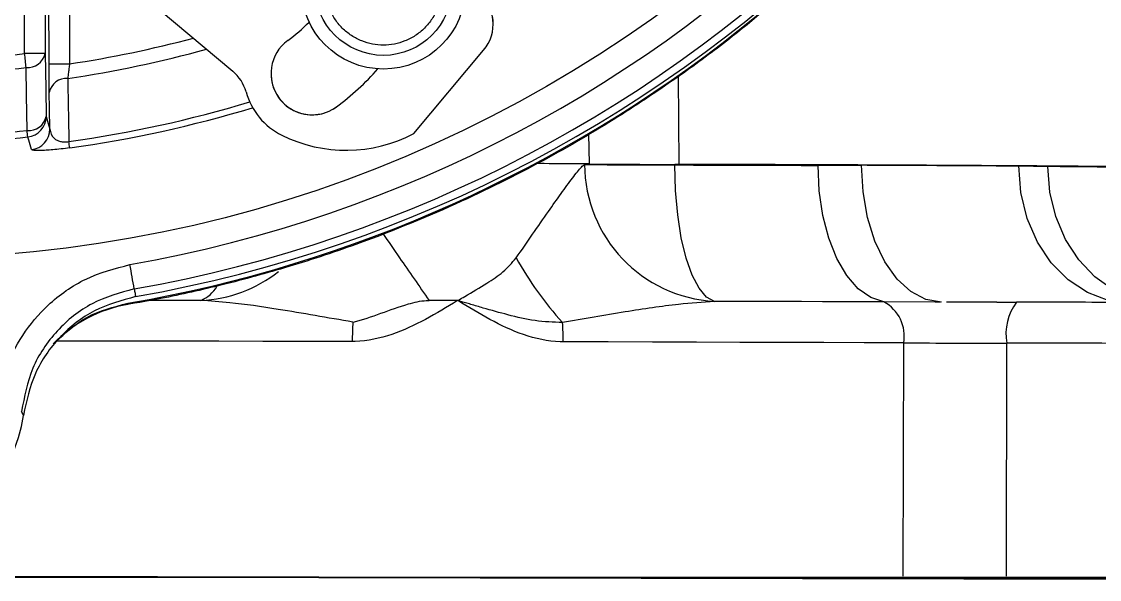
# Model space of a CAD drawing. Header units: millimetres. Extents: x 2451 to 4400, y 944 to 2322.
# Drawn here: x 3038.8 to 3117.5, y 1918.3 to 1959 of the extents above; entities that cross this region are included whole.
import ezdxf

# ---------------------------------------------------------------- set-up
doc = ezdxf.new("R2010")
doc.units = ezdxf.units.MM
doc.layers.add('粗实线', color=7, linetype='Continuous', lineweight=40)

msp = doc.modelspace()

# ---------------------------------------------------------------- linework, layer by layer
at = {"color": 7, "linetype": 'Continuous', "lineweight": 25}
for p, q in [((3039.073, 1956.65), (3039.015, 2001.866)), ((3040.512, 2001.863), (3040.57, 1956.648)), ((3040.855, 1955.906), (3040.796, 2001.807)), ((3042.293, 2001.804), (3042.352, 1955.903)), ((3045.467, 1962.745), (3054.269, 1955.36)), ((3073.271, 1958.814), (3073.271, 1958.814)), ((3067.469, 1950.811), (3072.569, 1956.889)), ((3086.778, 1954.978), (3086.825, 1948.565)), ((3080.302, 1948.599), (3080.245, 1950.793)), ((3079.943, 1948.56), (3079.943, 1948.599)), ((3086.529, 1948.525), (3086.529, 1948.564)), ((3096.987, 1948.49), (3100.16, 1948.516)), ((3111.643, 1948.458), (3113.745, 1948.406)), ((3046.609, 1938.436), (3046.609, 1938.357)), ((3105.995, 1938.531), (3101.792, 1938.536)), ((3105.522, 1938.547), (3105.916, 1938.545)), ((3103.202, 1918.549), (3103.234, 1935.549)), ((3110.734, 1918.531), (3110.766, 1935.531)), ((3160.751, 1918.437), (2985.751, 1918.437))]:
    msp.add_line(p, q, dxfattribs=at)
at = {"color": 7, "linetype": 'Continuous', "lineweight": 25, "flags": 128}
for points in [[(3040.57, 1956.648), (3040.611, 1954.079), (3040.644, 1952.061)], [(3039.253, 1951.035), (3039.214, 1953.604), (3039.184, 1955.623)], [(3040.913, 1951.139), (3040.889, 1952.64), (3040.87, 1953.819)], [(3040.644, 1952.061), (3040.795, 1951.544), (3040.913, 1951.139)], [(3039.573, 1949.648), (3039.42, 1950.164), (3039.299, 1950.569)], [(3100.16, 1948.516), (3098.581, 1948.523), (3096.962, 1948.529), (3095.304, 1948.535), (3093.611, 1948.541), (3091.884, 1948.547), (3090.127, 1948.553), (3088.341, 1948.558), (3086.529, 1948.564)], [(3089.423, 1938.577), (3088.843, 1938.889), (3088.294, 1939.536), (3087.792, 1940.497), (3087.356, 1941.738), (3087.001, 1943.216), (3086.74, 1944.879), (3086.581, 1946.669), (3086.529, 1948.525)], [(3086.529, 1948.525), (3087.894, 1948.521), (3089.244, 1948.517), (3090.579, 1948.513), (3091.898, 1948.508), (3093.199, 1948.504), (3094.481, 1948.5), (3095.745, 1948.495), (3096.987, 1948.49)], [(3101.792, 1938.536), (3100.832, 1938.849), (3099.921, 1939.497), (3099.089, 1940.459), (3098.365, 1941.701), (3097.776, 1943.18), (3097.341, 1944.843), (3097.075, 1946.634), (3096.987, 1948.49)], [(3105.995, 1938.531), (3104.854, 1938.72), (3103.757, 1939.286), (3102.746, 1940.208), (3101.862, 1941.449), (3101.136, 1942.963), (3100.599, 1944.69), (3100.269, 1946.566), (3100.16, 1948.516)], [(3111.643, 1948.458), (3110.42, 1948.466), (3109.132, 1948.473), (3107.78, 1948.481), (3106.368, 1948.488), (3104.898, 1948.495), (3103.372, 1948.502), (3101.791, 1948.509), (3100.16, 1948.516)], [(3119.751, 1938.461), (3118.166, 1938.653), (3116.643, 1939.221), (3115.239, 1940.145), (3114.01, 1941.388), (3113.002, 1942.903), (3112.254, 1944.632), (3111.795, 1946.508), (3111.643, 1948.458)], [(3121.613, 1938.436), (3120.044, 1938.752), (3118.552, 1939.404), (3117.191, 1940.368), (3116.007, 1941.612), (3115.041, 1943.093), (3114.327, 1944.758), (3113.89, 1946.549), (3113.745, 1948.406)], [(3051.931, 1938.648), (3050.316, 1938.649), (3048.717, 1938.65), (3048.17, 1938.65)], [(3101.792, 1938.536), (3100.322, 1938.541), (3098.828, 1938.547), (3097.311, 1938.552), (3095.772, 1938.557), (3094.212, 1938.562), (3092.633, 1938.567), (3091.036, 1938.572), (3089.423, 1938.577)], [(3110.025, 1938.523), (3110.109, 1938.523), (3110.79, 1938.522), (3111.464, 1938.521)], [(3062.984, 1935.652), (3059.703, 1935.657), (3056.453, 1935.661), (3053.242, 1935.665), (3050.081, 1935.667), (3046.977, 1935.669), (3043.939, 1935.671), (3041.401, 1935.672)], [(3103.234, 1935.549), (3100.36, 1935.56), (3097.403, 1935.57), (3094.37, 1935.58), (3091.27, 1935.59), (3088.112, 1935.599), (3084.904, 1935.608), (3081.656, 1935.616), (3078.377, 1935.623)], [(3137.682, 1918.3), (3137.611, 1918.3), (3137.198, 1918.301), (3136.427, 1918.302), (3135.316, 1918.305), (3133.893, 1918.308), (3132.193, 1918.311), (3130.258, 1918.315), (3128.136, 1918.32), (3125.879, 1918.325), (3123.543, 1918.33), (3121.186, 1918.335), (3118.866, 1918.34), (3116.64, 1918.344), (3114.563, 1918.349), (3112.687, 1918.353)]]:
    msp.add_lwpolyline(points, dxfattribs=at)
at = {"color": 7, "linetype": 'Continuous', "lineweight": 25}
for centre, radius in [((3030.04, 2036.361), 94.663), ((3065.259, 1961.519), 6), ((3065.259, 1961.519), 5)]:
    msp.add_circle(centre, radius, dxfattribs=at)
for centre, radius, start, end in [((3030.041, 2036.36), 96.559, 279.97048, 350.17569), ((3030.038, 2036.355), 98.356, 279.97048, 350.17569), ((3030.021, 2036.323), 98.896, 279.98751, 350.15867), ((3029.762, 2035.992), 99, 279.79751, 336.85186), ((3070.271, 1958.817), 3, 320, 50), ((3070.271, 1958.817), 3, 359.93876, 50), ((3050.271, 1968.471), 13.5, 306.36279, 315.13033), ((3030.275, 2036.788), 81.781, 278.49207, 284.9596), ((3060.054, 1955.184), 3, 126.36279, 306.36279), ((3030.274, 2036.787), 82.814, 278.29321, 285.46026), ((3030.311, 2036.855), 80.682, 263.91174, 276.23432), ((3039.597, 1833.174), 123.477, 89.54842, 90.24317), ((2481.333, 1895.66), 561.064, 6.13508, 6.24064), ((3039.289, 1956.929), 1.311, 265.38098, 347.59486), ((3041.828, 2079.38), 123.477, 269.54842, 270.24317), ((3030.31, 2036.854), 81.714, 263.91174, 276.23432), ((3052.34, 1953.061), 3, 15.38287, 50), ((3060.054, 1955.184), 3, 179.93876, 306.36279), ((3050.271, 1968.471), 19.5, 306.36279, 318.43109), ((3050.271, 1968.471), 19.5, 306.36279, 318.43104), ((3042.138, 1953.545), 1.296, 86.38618, 167.81695), ((3060.054, 1955.184), 5, 195.38287, 243.70737), ((3030.267, 2036.773), 87.37, 277.91619, 286.78446), ((3039.362, 1952.343), 1.313, 265.24376, 347.56308), ((3039.144, 1952.061), 1.5, 275.96273, 359.98538), ((3030.265, 2036.77), 87.836, 277.91619, 286.84135), ((3030.301, 2036.837), 86.736, 264.19127, 275.9548), ((3030.303, 2036.84), 86.271, 264.19127, 275.9548), ((2994.243, 1946.304), 45.257, 5.40722, 6.0002), ((3039.413, 1951.139), 1.5, 276.10033, 359.98556), ((3062.546, 1960.18), 10.583, 243.58851, 297.71587), ((2999.595, 1944.261), 43.121, 7.34172, 7.96399), ((3074.939, 1464.653), 483.972, 89.4076, 89.81392), ((3074.947, 1421.873), 526.753, 89.41742, 89.82957), ((3087.697, 2784.9), 836.338, 269.468817, 269.920028), ((3089.985, 1948.603), 10.042, 180.24385, 266.78987), ((3087.697, 2784.862), 836.338, 269.468817, 269.920028), ((3088.115, 2809.148), 860.585, 269.479846, 269.914094), ((3078.288, -2944.896), 4893.468, 89.52392, 89.900045), ((3103.392, 498.49), 1449.992, 89.400088, 89.673987), ((3106.079, 790.748), 1157.683, 89.381616, 89.620608), ((3097.244, 1954.203), 25.54, 209.19876, 222.24003), ((2821.937, 1901.311), 228.345, 9.62348, 10.07571), ((3051.526, 1948.379), 9.74, 272.38743, 308.50941), ((3051.044, 1940.832), 2.358, 292.10724, 330.54383), ((3048.311, 1928.503), 10, 99.79755, 135.77135), ((3100.447, 1936.045), 2.831, 349.90928, 61.62169), ((3114.5, 1936.236), 3.8, 143.03897, 190.68596), ((3110.425, 405.195), 1533.326, 89.687509, 89.961194), ((3085.118, 1935.644), 22.133, 176.32674, 179.97909), ((3056.844, 1935.697), 21.533, 359.80325, 3.55762), ((3113.959, 4856.77), 2921.241, 269.789638, 269.937378), ((3112.295, 876.754), 1058.778, 89.416743, 90.082746), ((3030.154, 1931.324), 8.89, 186.98978, 353.15629)]:
    msp.add_arc(centre, radius, start, end, dxfattribs=at)
for points, knots in [([(3069.509, 1961.519), (3069.452, 1960.984), (3069.365, 1960.162), (3068.835, 1959.172), (3068.287, 1958.492), (3067.606, 1957.94), (3066.616, 1957.427), (3065.259, 1957.166), (3063.902, 1957.427), (3062.913, 1957.94), (3062.232, 1958.492), (3061.683, 1959.172), (3061.153, 1960.162), (3061.066, 1960.984), (3061.009, 1961.519)], [0, 0, 0, 0, 0.119728, 0.18418, 0.25, 0.31582, 0.380272, 0.5, 0.619728, 0.68418, 0.75, 0.81582, 0.880272, 1, 1, 1, 1]), ([(3093.543, 1960.181), (3092.615, 1959.416), (3090.535, 1957.701), (3086.933, 1955.027), (3082.482, 1952.034), (3077.102, 1948.864), (3070.735, 1945.668), (3064.371, 1943.062), (3058.506, 1941.112), (3053.64, 1939.785), (3049.493, 1938.844), (3046.961, 1938.417), (3045.938, 1938.244)], [0, 0, 0, 0, 0.0679644, 0.1524883, 0.2535699, 0.3712073, 0.5053982, 0.6561399, 0.7596863, 0.854749, 0.9413276, 1, 1, 1, 1]), ([(3040.87, 1953.819), (3040.866, 1954.168), (3040.858, 1954.794), (3040.856, 1955.566), (3040.855, 1955.906)], [0, 0, 0, 0, 0.559211, 1, 1, 1, 1]), ([(3042.352, 1955.903), (3042.337, 1955.792), (3042.308, 1955.579), (3042.261, 1955.203), (3042.235, 1954.98), (3042.219, 1954.839)], [0, 0, 0, 0, 0.288214, 0.551153, 1, 1, 1, 1]), ([(3042.219, 1954.839), (3042.234, 1953.98), (3042.261, 1952.445), (3042.288, 1950.911), (3042.3, 1950.236)], [0, 0, 0, 0, 0.56, 1, 1, 1, 1]), ([(3040.913, 1951.139), (3040.96, 1950.895), (3041.018, 1950.596), (3041.421, 1950.326), (3041.657, 1950.235), (3041.909, 1950.199), (3042.132, 1950.207), (3042.244, 1950.226), (3042.3, 1950.236)], [0, 0, 0, 0, 0.563128, 0.690506, 0.805663, 0.905901, 0.952646, 1, 1, 1, 1]), ([(3042.362, 1949.771), (3042.15, 1949.743), (3041.71, 1949.686), (3041.122, 1949.629), (3040.612, 1949.592), (3040.102, 1949.573), (3039.672, 1949.584), (3039.607, 1949.626), (3039.573, 1949.648)], [0, 0, 0, 0, 0.120728, 0.249078, 0.373105, 0.501665, 0.740986, 1, 1, 1, 1]), ([(3074.949, 1941.743), (3075.754, 1942.902), (3076.905, 1944.557), (3078.241, 1946.466), (3079.07, 1947.606), (3079.645, 1948.334), (3079.871, 1948.506), (3079.943, 1948.56)], [0, 0, 0, 0, 0.4055869, 0.5792901, 0.7524387, 0.9216649, 1, 1, 1, 1]), ([(3111.569, 1948.435), (3111.43, 1948.436), (3110.398, 1948.445), (3107.714, 1948.462), (3103.884, 1948.483), (3100.912, 1948.497), (3099.585, 1948.502)], [0, 0, 0, 0, 0.052381, 0.389911, 0.727442, 1, 1, 1, 1]), ([(3065.214, 1943.523), (3065.617, 1942.939), (3066.708, 1941.361), (3067.865, 1939.693), (3068.594, 1938.643)], [0, 0, 0, 0, 0.3699834, 1, 1, 1, 1]), ([(3070.687, 1938.639), (3070.702, 1938.648), (3070.873, 1938.746), (3071.592, 1939.158), (3072.7, 1939.834), (3074.021, 1940.684), (3074.64, 1941.391), (3074.949, 1941.743)], [0, 0, 0, 0, 0.009396, 0.109199, 0.458589, 0.730559, 1, 1, 1, 1]), ([(3037.058, 1930.723), (3037.214, 1931.673), (3037.527, 1933.567), (3038.845, 1936.166), (3040.81, 1938.496), (3043.477, 1940.395), (3045.664, 1940.971), (3046.76, 1941.26)], [0, 0, 0, 0, 0.187272, 0.373654, 0.560801, 0.77997, 1, 1, 1, 1]), ([(3047.068, 1939.484), (3046.016, 1939.194), (3043.911, 1938.613), (3041.332, 1936.52), (3039.458, 1933.776), (3039.05, 1931.626), (3038.847, 1930.551)], [0, 0, 0, 0, 0.249744, 0.499535, 0.749623, 1, 1, 1, 1]), ([(3047.068, 1939.484), (3047.088, 1939.38), (3047.125, 1939.194), (3047.158, 1939.008), (3047.173, 1938.926)], [0, 0, 0, 0, 0.56, 1, 1, 1, 1]), ([(3047.173, 1938.926), (3046.141, 1938.643), (3044.08, 1938.079), (3041.538, 1936.057), (3039.66, 1933.406), (3039.208, 1931.312), (3038.981, 1930.264)], [0, 0, 0, 0, 0.250047, 0.499449, 0.749396, 1, 1, 1, 1]), ([(3063.03, 1937.062), (3061.193, 1937.385), (3058.09, 1937.929), (3054.393, 1938.479), (3052.627, 1938.6), (3051.931, 1938.648)], [0, 0, 0, 0, 0.468113, 0.790651, 1, 1, 1, 1]), ([(3070.687, 1938.639), (3070.682, 1938.636), (3069.905, 1938.164), (3068.359, 1937.225), (3065.898, 1936.074), (3064.033, 1935.662), (3063.056, 1935.653), (3062.984, 1935.652)], [0, 0, 0, 0, 0.00215, 0.325508, 0.647542, 0.974162, 1, 1, 1, 1]), ([(3063.03, 1937.062), (3063.037, 1937.064), (3063.733, 1937.233), (3065.086, 1937.702), (3066.831, 1938.346), (3068.016, 1938.631), (3068.526, 1938.641), (3068.594, 1938.643)], [0, 0, 0, 0, 0.003747, 0.36801, 0.732153, 0.963909, 1, 1, 1, 1]), ([(3070.687, 1938.639), (3070.679, 1938.639), (3070.663, 1938.639), (3070.613, 1938.64), (3070.437, 1938.64), (3069.751, 1938.641), (3069.107, 1938.642), (3068.594, 1938.643)], [0, 0, 0, 0, 0.011402, 0.023287, 0.070825, 0.261018, 1, 1, 1, 1]), ([(3078.377, 1935.623), (3078.305, 1935.624), (3077.329, 1935.636), (3075.465, 1936.056), (3073.009, 1937.216), (3071.467, 1938.162), (3070.692, 1938.636), (3070.687, 1938.639)], [0, 0, 0, 0, 0.025838, 0.352458, 0.674492, 0.99785, 1, 1, 1, 1]), ([(3078.335, 1937.034), (3077.663, 1937.056), (3076.316, 1937.102), (3074.396, 1937.577), (3072.837, 1938.002), (3071.804, 1938.307), (3071.308, 1938.454), (3071.02, 1938.54), (3070.847, 1938.592), (3070.726, 1938.628), (3070.699, 1938.636), (3070.687, 1938.639)], [0, 0, 0, 0, 0.257784, 0.516877, 0.755475, 0.875183, 0.926464, 0.952087, 0.989472, 0.99503, 1, 1, 1, 1]), ([(3089.423, 1938.577), (3088.563, 1938.516), (3086.529, 1938.372), (3082.785, 1937.799), (3079.869, 1937.298), (3078.335, 1937.034)], [0, 0, 0, 0, 0.2573396, 0.6093592, 1, 1, 1, 1]), ([(3041.607, 1935.891), (3042.249, 1936.449), (3043.696, 1937.71), (3045.567, 1938.176), (3046.609, 1938.436)], [0, 0, 0, 0, 0.442756, 1, 1, 1, 1]), ([(3110.024, 1938.523), (3109.485, 1938.524), (3108.274, 1938.526), (3107.03, 1938.528), (3106.365, 1938.53), (3106.355, 1938.53)], [0, 0, 0, 0, 0.442111, 0.992174, 1, 1, 1, 1]), ([(3038.981, 1930.264), (3038.957, 1930.318), (3038.913, 1930.415), (3038.867, 1930.509), (3038.847, 1930.551)], [0, 0, 0, 0, 0.56, 1, 1, 1, 1])]:
    msp.add_open_spline(points, degree=3, knots=knots, dxfattribs=at)
at = {"layer": '粗实线', "linetype": 'ByBlock'}
msp.add_line((3008.042, 1918.56), (3133.042, 1918.326), dxfattribs=at)

doc.saveas('drawing.dxf')
